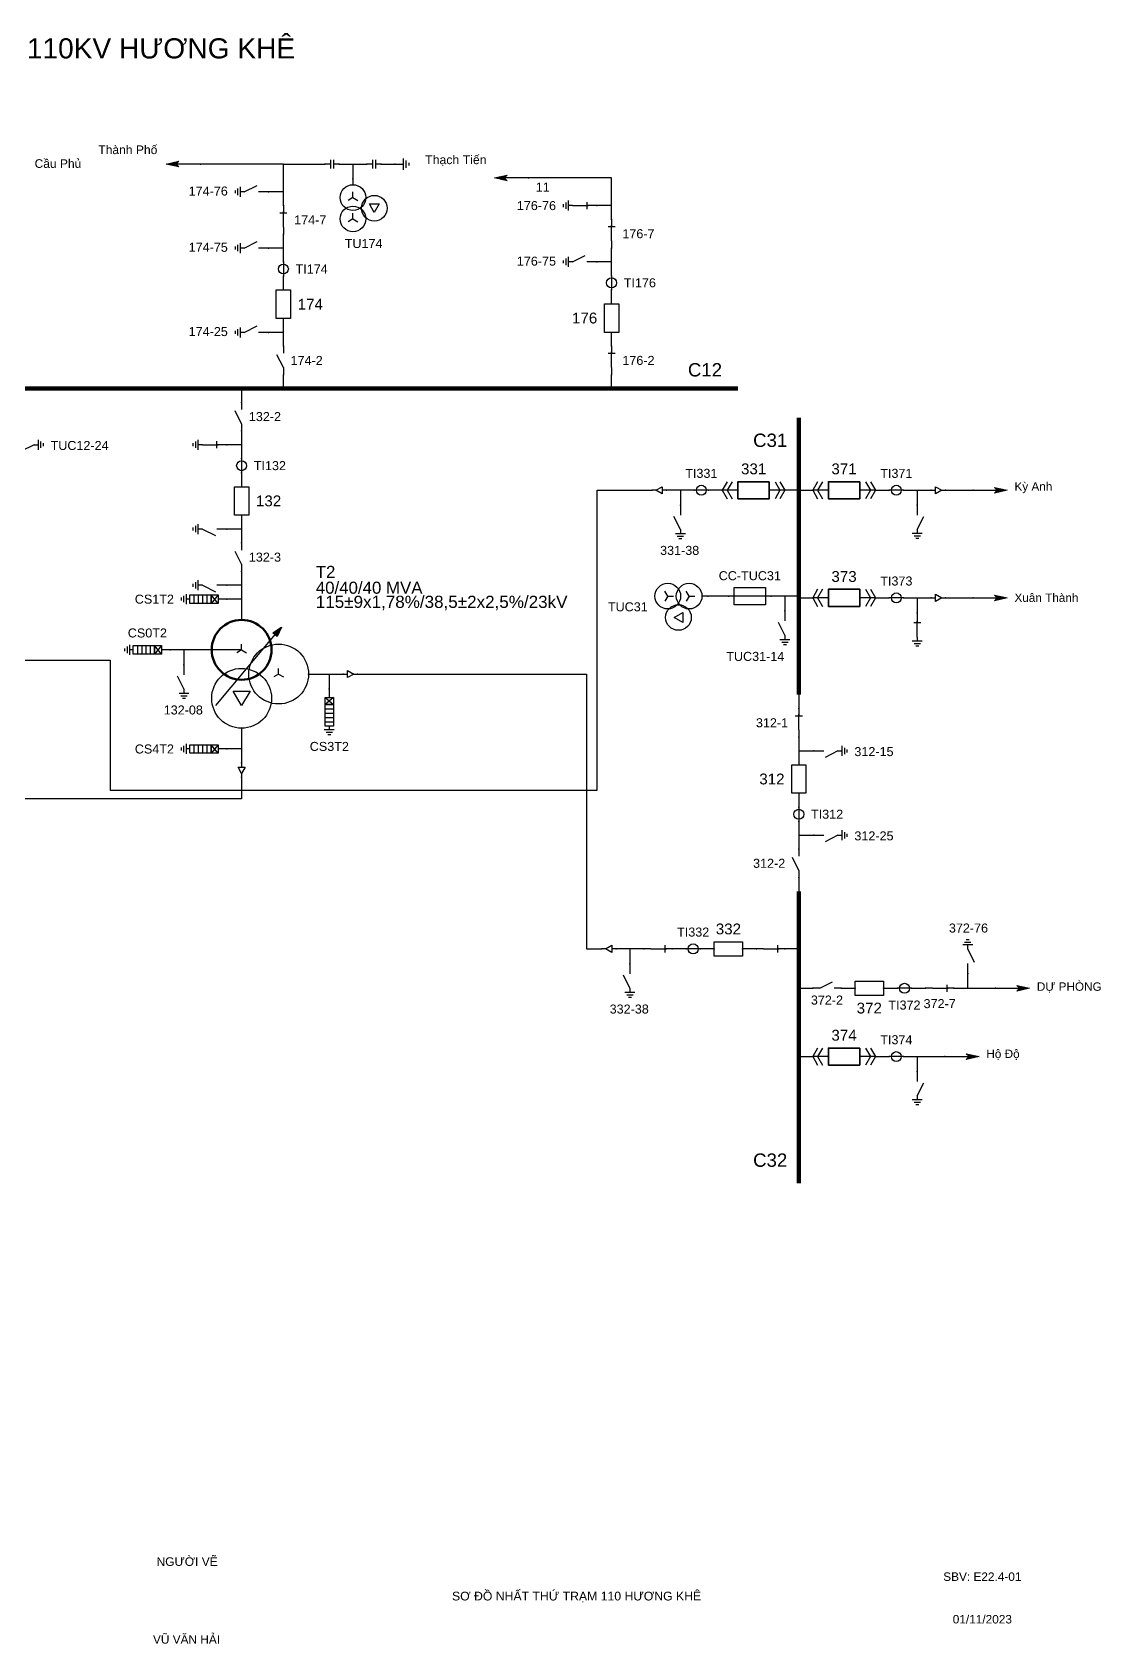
# Model space of a CAD drawing. Header units: millimetres. Extents: x -382 to 411, y 7 to 290.
# Drawn here: x 223.3 to 410.8, y 7.3 to 289.9 of the extents above; entities that cross this region are included whole.
import ezdxf

# ---------------------------------------------------------------- set-up
doc = ezdxf.new("R2010")
doc.units = ezdxf.units.MM
for name, color, linetype, lineweight in [('BUSBAR_110KV', 1, 'Continuous', 50), ('BUSBAR_35KV', 30, 'Continuous', 50), ('GROUND', 3, 'Continuous', 25), ('HV_110KV', 1, 'Continuous', 25), ('MV_22KV', 5, 'Continuous', 25), ('MV_35KV', 30, 'Continuous', 25)]:
    doc.layers.add(name, color=color, linetype=linetype, lineweight=lineweight)
doc.layers.add('SYM_PORTS', color=8, linetype='Continuous', plot=False)
doc.layers.add('TEXT', color=7, linetype='Continuous')
doc.styles.add('SLD_TEXT', font='arial.ttf')

# ---------------------------------------------------------------- blocks, each defined once
blk = doc.blocks.new('SYM_DISCONNECTOR_OPEN')
at = {"lineweight": 25}
for points in [[(0, -1.25), (-1.125, 1)], [(0, 2.5), (0, 1.25)], [(0, -1.25), (0, -2.5)]]:
    blk.add_lwpolyline(points, dxfattribs=at)
at = {"layer": 'SYM_PORTS'}
for p in [(0, 2.5), (0, -2.5)]:
    blk.add_point(p, dxfattribs=at)
blk.add_attdef('DEVICE_CODE', (1, -0.5), '', height=2)
blk = doc.blocks.new('SYM_EARTHING_SWITCH_OPEN')
at = {"lineweight": 25}
for points in [[(0, 3), (0, 1.25)], [(0, -1.25), (-1.125, 1)], [(-0.875, -2), (0.875, -2)], [(-0.5625, -2.4375), (0.5625, -2.4375)], [(0, -1.25), (0, -2)], [(-0.25, -2.875), (0.25, -2.875)]]:
    blk.add_lwpolyline(points, dxfattribs=at)
at = {"layer": 'SYM_PORTS'}
blk.add_point((0, 3), dxfattribs=at)
blk.add_attdef('DEVICE_CODE', (1.875, 0), '', height=2)
blk = doc.blocks.new('SYM_CIRCUIT_BREAKER')
at = {"lineweight": 25}
blk.add_lwpolyline([(-1.25, 2.5), (1.25, 2.5), (1.25, -2.5), (-1.25, -2.5)], close=True, dxfattribs=at)
at = {"layer": 'SYM_PORTS'}
for p in [(0, 2.5), (0, -2.5)]:
    blk.add_point(p, dxfattribs=at)
blk.add_attdef('DEVICE_CODE', (2.25, -0.5), '', height=2)
at = {"flags": 1}
blk.add_attdef('RATING', (2.25, -3.5), '', height=2, dxfattribs=at)
blk = doc.blocks.new('SYM_CURRENT_TRANSFORMER')
at = {"lineweight": 25}
blk.add_lwpolyline([(0, 1.25), (0, -1.25)], dxfattribs=at)
blk.add_circle((0, 0), 0.875, dxfattribs=at)
at = {"layer": 'SYM_PORTS'}
for p in [(0, 1.25), (0, -1.25)]:
    blk.add_point(p, dxfattribs=at)
blk.add_attdef('DEVICE_CODE', (1.875, -1.75), '', height=2)
at = {"flags": 1}
blk.add_attdef('RATIO', (1.875, -4.75), '', height=2, dxfattribs=at)
blk = doc.blocks.new('SYM_DISCONNECTOR_CLOSED')
at = {"lineweight": 25}
for points in [[(-0.625, 1.25), (0.625, 1.25)], [(0, 2.5), (0, 1.25)], [(0, -1.25), (0, 1.5)], [(0, -1.25), (0, -2.5)]]:
    blk.add_lwpolyline(points, dxfattribs=at)
at = {"layer": 'SYM_PORTS'}
for p in [(0, 2.5), (0, -2.5)]:
    blk.add_point(p, dxfattribs=at)
blk.add_attdef('DEVICE_CODE', (1.625, -0.5), '', height=2)
blk = doc.blocks.new('SYM_COUPLING_CAPACITOR')
at = {"lineweight": 25}
for points in [[(-0.75, 0.25), (0.75, 0.25)], [(0, 1.25), (0, 0.25)], [(-0.75, -0.25), (0.75, -0.25)], [(0, -0.25), (0, -1.25)]]:
    blk.add_lwpolyline(points, dxfattribs=at)
at = {"layer": 'SYM_PORTS'}
for p in [(0, 1.25), (0, -1.25)]:
    blk.add_point(p, dxfattribs=at)
blk.add_attdef('DEVICE_CODE', (1.75, -1.75), '', height=2)
blk = doc.blocks.new('SYM_VOLTAGE_TRANSFORMER')
at = {"lineweight": 25}
for points in [[(0, 4.625), (0, 3.625)], [(0, 1.375), (-0.8625, 0.875)], [(0, 1.375), (0, 2.375)], [(0, 1.375), (0.8625, 0.875)], [(0, -2.375), (-0.8625, -2.875)], [(0, -2.375), (0, -1.375)], [(0, -2.375), (0.8625, -2.875)]]:
    blk.add_lwpolyline(points, dxfattribs=at)
blk.add_lwpolyline([(2.875, 0.25), (4.625, 0.25), (3.75, -1.25)], close=True, dxfattribs=at)
for centre in [(0, 1.375), (3.75, -0.5), (0, -2.375)]:
    blk.add_circle(centre, 2.25, dxfattribs=at)
at = {"layer": 'SYM_PORTS'}
blk.add_point((0, 4.625), dxfattribs=at)
blk.add_attdef('DEVICE_CODE', (7, 1.625), '', height=2)
at = {"flags": 1}
blk.add_attdef('RATIO', (7, -1.375), '', height=2, dxfattribs=at)
blk = doc.blocks.new('SYM_GROUND_SYMBOL')
at = {"lineweight": 25}
for points in [[(0, 1.25), (0, -0.25)], [(-1, -0.25), (1, -0.25)], [(-0.625, -0.75), (0.625, -0.75)], [(-0.25, -1.25), (0.25, -1.25)]]:
    blk.add_lwpolyline(points, dxfattribs=at)
at = {"layer": 'SYM_PORTS'}
blk.add_point((0, 1.25), dxfattribs=at)
blk = doc.blocks.new('SYM_LINE_FEEDER_ARROW')
blk.add_hatch(color=7).paths.add_polyline_path([(0, -3), (-0.5, -0.75), (0, -1.25), (0.5, -0.75)])
at = {"lineweight": 25}
blk.add_lwpolyline([(0, 3), (0, -1.25)], dxfattribs=at)
blk.add_lwpolyline([(0, -3), (-0.5, -0.75), (0, -1.25), (0.5, -0.75)], close=True, dxfattribs=at)
at = {"layer": 'SYM_PORTS'}
blk.add_point((0, 3), dxfattribs=at)
blk.add_attdef('LINE_NAME', (1.5, 0), '', height=2)
blk = doc.blocks.new('SYM_EARTHING_SWITCH_CLOSED')
at = {"lineweight": 25}
for points in [[(0, 3), (0, 1.25)], [(-0.625, 1.25), (0.625, 1.25)], [(0, -1.25), (0, 1.5)], [(-0.875, -2), (0.875, -2)], [(-0.5625, -2.4375), (0.5625, -2.4375)], [(0, -1.25), (0, -2)], [(-0.25, -2.875), (0.25, -2.875)]]:
    blk.add_lwpolyline(points, dxfattribs=at)
at = {"layer": 'SYM_PORTS'}
blk.add_point((0, 3), dxfattribs=at)
blk.add_attdef('DEVICE_CODE', (1.875, 0), '', height=2)
blk = doc.blocks.new('SYM_SURGE_ARRESTER')
at = {"lineweight": 25}
for points in [[(0, 4), (0, 2.5)], [(-0.75, 2.5), (0.75, 1.25)], [(0.75, 2.5), (-0.75, 1.25)], [(-0.75, 0.5), (0.75, 0.5)], [(-0.75, -0.25), (0.75, -0.25)], [(-0.75, -1), (0.75, -1)], [(-0.75, -1.75), (0.75, -1.75)], [(0, -2.5), (0, -3.125)], [(-0.875, -3.125), (0.875, -3.125)], [(-0.5625, -3.5625), (0.5625, -3.5625)], [(-0.25, -4), (0.25, -4)]]:
    blk.add_lwpolyline(points, dxfattribs=at)
for points in [[(-0.75, 2.5), (0.75, 2.5), (0.75, 1.25), (-0.75, 1.25)], [(-0.75, 1.25), (0.75, 1.25), (0.75, -2.5), (-0.75, -2.5)]]:
    blk.add_lwpolyline(points, close=True, dxfattribs=at)
at = {"layer": 'SYM_PORTS'}
blk.add_point((0, 4), dxfattribs=at)
blk.add_attdef('DEVICE_CODE', (1.875, 1), '', height=2)
blk = doc.blocks.new('SYM_TRANSFORMER_3W')
blk.add_hatch(color=7).paths.add_polyline_path([(3.75, 8.25), (3.0125, 6.575), (2.2375, 7.225)])
at = {"lineweight": 25}
for points in [[(-7.75, -5.5), (3.0125, 7.35)], [(-3.25, 4.25), (-8.5, 4.25)], [(-3.25, 4.25), (-4.1125, 3.75)], [(-3.25, 4.25), (-3.25, 5.25)], [(-3.25, 4.25), (-2.3875, 3.75)], [(3.25, 0), (2.3875, -0.5)], [(3.25, 0), (3.25, 1)], [(3.25, 0), (4.1125, -0.5)]]:
    blk.add_lwpolyline(points, dxfattribs=at)
for points in [[(3.75, 8.25), (3.0125, 6.575), (2.2375, 7.225)], [(-4.75, -3), (-1.75, -3), (-3.25, -5.5)]]:
    blk.add_lwpolyline(points, close=True, dxfattribs=at)
at = {"lineweight": 50}
blk.add_circle((-3.25, 4.25), 5.25, dxfattribs=at)
at = {"lineweight": 25}
for centre in [(3.25, 0), (-3.25, -4.25)]:
    blk.add_circle(centre, 5.25, dxfattribs=at)
at = {"layer": 'SYM_PORTS'}
for p in [(-3.25, 9.5), (-8.5, 4.25), (8.5, 0), (-3.25, -9.5)]:
    blk.add_point(p, dxfattribs=at)
blk.add_attdef('DEVICE_CODE', (9.5, 6.5), '', height=2)
at = {"flags": 1}
for tag, p in [('POWER', (9.5, 3.5)), ('VOLTAGE_RATIO', (9.5, 0.5))]:
    blk.add_attdef(tag, p, '', height=2, dxfattribs=at)
blk = doc.blocks.new('SYM_CABLE_TERMINATION')
at = {"lineweight": 25}
blk.add_lwpolyline([(-0.625, 0.5), (0.625, 0.5), (0, -0.625)], close=True, dxfattribs=at)
for points in [[(0, 1.25), (0, 0.5)], [(0, -0.625), (0, -1.25)]]:
    blk.add_lwpolyline(points, dxfattribs=at)
at = {"layer": 'SYM_PORTS'}
for p in [(0, 1.25), (0, -1.25)]:
    blk.add_point(p, dxfattribs=at)
blk = doc.blocks.new('SYM_DRAWOUT_BREAKER')
at = {"lineweight": 25}
for points in [[(-1.5, 4.625), (0, 5.5), (1.5, 4.625)], [(-1.5, 3.75), (0, 4.625), (1.5, 3.75)], [(0, 5.5), (0, 2.75)], [(0, -2.75), (0, -5.5)], [(-1.5, -3.75), (0, -4.625), (1.5, -3.75)], [(-1.5, -4.625), (0, -5.5), (1.5, -4.625)]]:
    blk.add_lwpolyline(points, dxfattribs=at)
at = {"lineweight": 35}
blk.add_lwpolyline([(-1.5, 2.75), (1.5, 2.75), (1.5, -2.75), (-1.5, -2.75)], close=True, dxfattribs=at)
at = {"layer": 'SYM_PORTS'}
for p in [(0, 5.5), (0, -5.5)]:
    blk.add_point(p, dxfattribs=at)
blk.add_attdef('DEVICE_CODE', (2.5, 2.5), '', height=2)
at = {"flags": 1}
blk.add_attdef('RATING', (2.5, -0.5), '', height=2, dxfattribs=at)
blk = doc.blocks.new('SYM_FUSE_DISCONNECTOR')
at = {"lineweight": 25}
blk.add_lwpolyline([(0, 3.75), (0, -3.75)], dxfattribs=at)
blk.add_lwpolyline([(-1.5, 2.75), (1.5, 2.75), (1.5, -2.75), (-1.5, -2.75)], close=True, dxfattribs=at)
at = {"layer": 'SYM_PORTS'}
for p in [(0, 3.75), (0, -3.75)]:
    blk.add_point(p, dxfattribs=at)
blk.add_attdef('DEVICE_CODE', (2.5, 0.75), '', height=2)
at = {"flags": 1}
blk.add_attdef('RATING', (2.5, -2.25), '', height=2, dxfattribs=at)

msp = doc.modelspace()

# ---------------------------------------------------------------- linework, layer by layer
at = {"layer": 'BUSBAR_110KV', "const_width": 0.779}
msp.add_lwpolyline([(188.52, 227.42), (347.19, 227.42)], dxfattribs=at)
at = {"layer": 'BUSBAR_35KV', "const_width": 0.779}
for points in [[(357.86, 222.34), (357.86, 173.73)], [(357.86, 139.22), (357.86, 88.05)]]:
    msp.add_lwpolyline(points, dxfattribs=at)
at = {"layer": 'GROUND'}
msp.add_lwpolyline([(284.55, 266.78), (286.98, 266.78)], dxfattribs=at)
at = {"layer": 'HV_110KV'}
for points in [[(267.41, 266.78), (252.84, 266.78)], [(267.41, 261.92), (267.41, 266.78)], [(267.41, 266.78), (274.69, 266.78)], [(277.19, 266.78), (279.62, 266.78)], [(279.62, 266.78), (279.62, 264.17)], [(279.62, 266.78), (282.05, 266.78)], [(325, 259.5), (325, 264.35), (310.43, 264.35)], [(267.41, 261.92), (264.8, 261.92)], [(267.41, 259.5), (267.41, 261.92)], [(325, 259.5), (322.39, 259.5)], [(325, 257.07), (325, 259.5)], [(267.41, 252.07), (267.41, 254.5)], [(267.41, 252.07), (264.8, 252.07)], [(267.41, 249.64), (267.41, 252.07)], [(325, 249.64), (325, 252.07)], [(325, 249.64), (322.39, 249.64)], [(325, 247.21), (325, 249.64)], [(267.41, 244.71), (267.41, 247.14)], [(325, 242.28), (325, 244.71)], [(267.41, 237.28), (267.41, 239.71)], [(267.41, 237.28), (264.8, 237.28)], [(267.41, 234.85), (267.41, 237.28)], [(325, 234.85), (325, 237.28)], [(267.41, 227.42), (267.41, 229.85)], [(325, 227.42), (325, 229.85)], [(260.08, 227.42), (260.08, 225)], [(260.08, 220), (260.08, 217.57)], [(260.08, 217.57), (257.47, 217.57)], [(260.08, 217.57), (260.08, 215.14)], [(260.08, 212.64), (260.08, 210.21)], [(260.08, 205.21), (260.08, 202.78)], [(260.08, 202.78), (257.47, 202.78)], [(260.08, 202.78), (260.08, 200.35)], [(260.08, 195.35), (260.08, 192.92)], [(260.08, 192.92), (257.47, 192.92)], [(260.08, 192.92), (260.08, 190.5)], [(260.08, 190.5), (257.47, 190.5)], [(260.08, 190.5), (260.08, 186.85)], [(249.97, 181.6), (247.55, 181.6)], [(254.83, 181.6), (249.97, 181.6)], [(249.97, 181.6), (249.97, 178.99)]]:
    msp.add_lwpolyline(points, dxfattribs=at)
at = {"layer": 'MV_22KV'}
for points in [[(260.08, 167.85), (260.08, 164.21)], [(260.08, 164.21), (257.47, 164.21)], [(260.08, 164.21), (260.08, 161.78)], [(260.08, 159.28), (260.08, 156.58), (260.08, 155.46), (174, 155.46), (174, 157.84), (171.19, 157.84), (171.19, 155.14)]]:
    msp.add_lwpolyline(points, dxfattribs=at)
at = {"layer": 'MV_35KV'}
for points in [[(106.17, 179.78), (108.87, 179.78), (237, 179.78), (237, 156.96), (322.5, 156.96), (322.5, 209.59), (329.45, 209.59), (332.15, 209.59)], [(337.07, 209.59), (334.65, 209.59)], [(339.5, 209.59), (337.07, 209.59)], [(337.07, 209.59), (337.07, 206.98)], [(344.43, 209.59), (342, 209.59)], [(357.86, 209.59), (355.43, 209.59)], [(357.86, 209.59), (360.29, 209.59)], [(371.29, 209.59), (373.72, 209.59)], [(376.22, 209.59), (378.65, 209.59)], [(378.65, 209.59), (378.65, 206.98)], [(378.65, 209.59), (381.08, 209.59)], [(383.58, 209.59), (388.43, 209.59)], [(345.5, 191.02), (341.86, 191.02)], [(355.43, 191.02), (353, 191.02)], [(357.86, 191.02), (355.43, 191.02)], [(355.43, 191.02), (355.43, 188.41)], [(357.86, 190.71), (360.29, 190.71)], [(371.29, 190.71), (373.72, 190.71)], [(376.22, 190.71), (378.65, 190.71)], [(378.65, 190.71), (378.65, 188.1)], [(378.65, 190.71), (381.08, 190.71)], [(383.58, 190.71), (388.43, 190.71)], [(271.83, 177.35), (275.47, 177.35)], [(275.47, 177.35), (275.47, 174.74)], [(275.47, 177.35), (277.9, 177.35)], [(280.4, 177.35), (283.1, 177.35), (320.59, 177.35), (320.59, 129.15), (323.29, 129.15)], [(357.86, 173.73), (357.86, 171.3)], [(357.86, 166.3), (357.86, 163.87)], [(357.86, 163.87), (360.47, 163.87)], [(357.86, 163.87), (357.86, 161.44)], [(357.86, 156.44), (357.86, 154.01)], [(357.86, 151.51), (357.86, 149.08)], [(357.86, 149.08), (360.47, 149.08)], [(357.86, 149.08), (357.86, 146.65)], [(357.86, 141.65), (357.86, 139.22)], [(328.22, 129.15), (325.79, 129.15)], [(330.65, 129.15), (328.22, 129.15)], [(328.22, 129.15), (328.22, 126.54)], [(338.07, 129.15), (335.65, 129.15)], [(343, 129.15), (340.57, 129.15)], [(350.43, 129.15), (348, 129.15)], [(357.86, 129.15), (355.43, 129.15)], [(387.5, 122.24), (387.5, 124.85)], [(357.86, 122.24), (360.29, 122.24)], [(365.29, 122.24), (367.72, 122.24)], [(372.72, 122.24), (375.15, 122.24)], [(377.65, 122.24), (380.08, 122.24)], [(385.08, 122.24), (387.5, 122.24)], [(387.5, 122.24), (392.36, 122.24)], [(357.86, 110.26), (360.29, 110.26)], [(371.29, 110.26), (373.72, 110.26)], [(376.22, 110.26), (378.65, 110.26)], [(378.65, 110.26), (378.65, 107.65)], [(378.65, 110.26), (383.5, 110.26)]]:
    msp.add_lwpolyline(points, dxfattribs=at)

# ---------------------------------------------------------------- block references
at = {"layer": 'GROUND'}
for name, p, rotation in [('SYM_COUPLING_CAPACITOR', (283.3, 266.78), 270), ('SYM_GROUND_SYMBOL', (288.23, 266.78), 90)]:
    msp.add_blockref(name, p, dxfattribs=dict(at, rotation=rotation))
at = {"layer": 'HV_110KV', "rotation": 270}
for name, p in [('SYM_LINE_FEEDER_ARROW', (249.84, 266.78)), ('SYM_COUPLING_CAPACITOR', (275.94, 266.78)), ('SYM_LINE_FEEDER_ARROW', (307.43, 264.35))]:
    msp.add_blockref(name, p, dxfattribs=at)
at = {"layer": 'HV_110KV'}
ref = msp.add_blockref('SYM_EARTHING_SWITCH_OPEN', (261.8, 261.92), dxfattribs=dict(at, rotation=270))
ref.add_attrib('DEVICE_CODE', '174-76', (250.79, 261.27), dxfattribs={"layer": 'TEXT', "height": 1.58, "style": 'SLD_TEXT'})
ref = msp.add_blockref('SYM_VOLTAGE_TRANSFORMER', (279.62, 259.55), dxfattribs=at)
ref.add_attrib('DEVICE_CODE', 'TU174', (278.18, 252.07), dxfattribs={"layer": 'TEXT', "height": 1.58, "style": 'SLD_TEXT'})
ref = msp.add_blockref('SYM_EARTHING_SWITCH_CLOSED', (319.39, 259.5), dxfattribs=dict(at, rotation=270))
ref.add_attrib('DEVICE_CODE', '176-76', (308.38, 258.72), dxfattribs={"layer": 'TEXT', "height": 1.58, "style": 'SLD_TEXT'})
ref = msp.add_blockref('SYM_DISCONNECTOR_CLOSED', (267.41, 257), dxfattribs=at)
ref.add_attrib('DEVICE_CODE', '174-7', (269.3, 256.2), dxfattribs={"layer": 'TEXT', "height": 1.58, "style": 'SLD_TEXT'})
ref = msp.add_blockref('SYM_DISCONNECTOR_CLOSED', (325, 254.57), dxfattribs=at)
ref.add_attrib('DEVICE_CODE', '176-7', (326.89, 253.79), dxfattribs={"layer": 'TEXT', "height": 1.58, "style": 'SLD_TEXT'})
ref = msp.add_blockref('SYM_EARTHING_SWITCH_OPEN', (261.8, 252.07), dxfattribs=dict(at, rotation=270))
ref.add_attrib('DEVICE_CODE', '174-75', (250.79, 251.41), dxfattribs={"layer": 'TEXT', "height": 1.58, "style": 'SLD_TEXT'})
ref = msp.add_blockref('SYM_CURRENT_TRANSFORMER', (267.41, 248.39), dxfattribs=at)
ref.add_attrib('DEVICE_CODE', 'TI174', (269.55, 247.6), dxfattribs={"layer": 'TEXT', "height": 1.58, "style": 'SLD_TEXT'})
ref = msp.add_blockref('SYM_EARTHING_SWITCH_OPEN', (319.39, 249.64), dxfattribs=dict(at, rotation=270))
ref.add_attrib('DEVICE_CODE', '176-75', (308.38, 248.98), dxfattribs={"layer": 'TEXT', "height": 1.58, "style": 'SLD_TEXT'})
ref = msp.add_blockref('SYM_CURRENT_TRANSFORMER', (325, 245.96), dxfattribs=at)
ref.add_attrib('DEVICE_CODE', 'TI176', (327.14, 245.18), dxfattribs={"layer": 'TEXT', "height": 1.58, "style": 'SLD_TEXT'})
ref = msp.add_blockref('SYM_CIRCUIT_BREAKER', (267.41, 242.21), dxfattribs=at)
ref.add_attrib('DEVICE_CODE', '174', (269.92, 241.26), dxfattribs={"layer": 'TEXT', "height": 1.9, "style": 'SLD_TEXT'})
ref = msp.add_blockref('SYM_CIRCUIT_BREAKER', (325, 239.78), dxfattribs=at)
ref.add_attrib('DEVICE_CODE', '176', (318.06, 238.84), dxfattribs={"layer": 'TEXT', "height": 1.901, "style": 'SLD_TEXT'})
ref = msp.add_blockref('SYM_EARTHING_SWITCH_OPEN', (261.8, 237.28), dxfattribs=dict(at, rotation=270))
ref.add_attrib('DEVICE_CODE', '174-25', (250.79, 236.63), dxfattribs={"layer": 'TEXT', "height": 1.58, "style": 'SLD_TEXT'})
ref = msp.add_blockref('SYM_DISCONNECTOR_OPEN', (267.41, 232.35), dxfattribs=at)
ref.add_attrib('DEVICE_CODE', '174-2', (268.67, 231.56), dxfattribs={"layer": 'TEXT', "height": 1.58, "style": 'SLD_TEXT'})
ref = msp.add_blockref('SYM_DISCONNECTOR_CLOSED', (325, 232.35), dxfattribs=at)
ref.add_attrib('DEVICE_CODE', '176-2', (326.89, 231.57), dxfattribs={"layer": 'TEXT', "height": 1.58, "style": 'SLD_TEXT'})
ref = msp.add_blockref('SYM_DISCONNECTOR_OPEN', (260.08, 222.5), dxfattribs=at)
ref.add_attrib('DEVICE_CODE', '132-2', (261.35, 221.72), dxfattribs={"layer": 'TEXT', "height": 1.58, "style": 'SLD_TEXT'})
ref = msp.add_blockref('SYM_EARTHING_SWITCH_CLOSED', (254.47, 217.57), dxfattribs=dict(at, xscale=-1, rotation=270))
ref.add_attrib('DEVICE_CODE', '132-25', (243.46, 216.79), dxfattribs={"layer": 'TEXT', "extrusion": (0, 0, -1), "height": 1.58, "style": 'SLD_TEXT'})
ref = msp.add_blockref('SYM_EARTHING_SWITCH_OPEN', (222.42, 217.57), dxfattribs=dict(at, rotation=90))
ref.add_attrib('DEVICE_CODE', 'TUC12-24', (226.56, 216.65), dxfattribs={"layer": 'TEXT', "height": 1.58, "style": 'SLD_TEXT'})
ref = msp.add_blockref('SYM_CURRENT_TRANSFORMER', (260.08, 213.89), dxfattribs=at)
ref.add_attrib('DEVICE_CODE', 'TI132', (262.22, 213.11), dxfattribs={"layer": 'TEXT', "height": 1.58, "style": 'SLD_TEXT'})
ref = msp.add_blockref('SYM_CIRCUIT_BREAKER', (260.08, 207.71), dxfattribs=at)
ref.add_attrib('DEVICE_CODE', '132', (262.6, 206.77), dxfattribs={"layer": 'TEXT', "height": 1.901, "style": 'SLD_TEXT'})
ref = msp.add_blockref('SYM_EARTHING_SWITCH_OPEN', (254.47, 202.78), dxfattribs=dict(at, xscale=-1, rotation=270))
ref.add_attrib('DEVICE_CODE', '132-35', (243.46, 201.88), dxfattribs={"layer": 'TEXT', "extrusion": (0, 0, -1), "height": 1.58, "style": 'SLD_TEXT'})
ref = msp.add_blockref('SYM_DISCONNECTOR_OPEN', (260.08, 197.85), dxfattribs=at)
ref.add_attrib('DEVICE_CODE', '132-3', (261.35, 197.07), dxfattribs={"layer": 'TEXT', "height": 1.58, "style": 'SLD_TEXT'})
ref = msp.add_blockref('SYM_TRANSFORMER_3W', (263.33, 177.35), dxfattribs=at)
ref.add_attrib('DEVICE_CODE', 'T2', (273.1, 194.22), dxfattribs={"layer": 'TEXT', "height": 2.107, "style": 'SLD_TEXT'})
ref = msp.add_blockref('SYM_EARTHING_SWITCH_OPEN', (254.47, 192.92), dxfattribs=dict(at, xscale=-1, rotation=270))
ref.add_attrib('DEVICE_CODE', '132-38', (243.46, 192.02), dxfattribs={"layer": 'TEXT', "extrusion": (0, 0, -1), "height": 1.58, "style": 'SLD_TEXT'})
ref = msp.add_blockref('SYM_SURGE_ARRESTER', (253.47, 190.5), dxfattribs=dict(at, rotation=270))
ref.add_attrib('DEVICE_CODE', 'CS1T2', (241.34, 189.7), dxfattribs={"layer": 'TEXT', "height": 1.58, "style": 'SLD_TEXT'})
ref = msp.add_blockref('SYM_SURGE_ARRESTER', (243.55, 181.6), dxfattribs=dict(at, rotation=270))
ref.add_attrib('DEVICE_CODE', 'CS0T2', (240.11, 183.77), dxfattribs={"layer": 'TEXT', "height": 1.58, "style": 'SLD_TEXT'})
ref = msp.add_blockref('SYM_EARTHING_SWITCH_OPEN', (249.97, 175.99), dxfattribs=at)
ref.add_attrib('DEVICE_CODE', '132-08', (246.41, 170.26), dxfattribs={"layer": 'TEXT', "height": 1.58, "style": 'SLD_TEXT'})
at = {"layer": 'MV_22KV'}
ref = msp.add_blockref('SYM_SURGE_ARRESTER', (253.47, 164.21), dxfattribs=dict(at, rotation=270))
ref.add_attrib('DEVICE_CODE', 'CS4T2', (241.34, 163.42), dxfattribs={"layer": 'TEXT', "height": 1.58, "style": 'SLD_TEXT'})
msp.add_blockref('SYM_CABLE_TERMINATION', (260.08, 160.53), dxfattribs=at)
at = {"layer": 'MV_35KV'}
ref = msp.add_blockref('SYM_CURRENT_TRANSFORMER', (340.75, 209.59), dxfattribs=dict(at, rotation=270))
ref.add_attrib('DEVICE_CODE', 'TI331', (337.93, 211.76), dxfattribs={"layer": 'TEXT', "height": 1.58, "style": 'SLD_TEXT'})
ref = msp.add_blockref('SYM_DRAWOUT_BREAKER', (349.93, 209.59), dxfattribs=dict(at, rotation=270))
ref.add_attrib('DEVICE_CODE', '331', (347.72, 212.39), dxfattribs={"layer": 'TEXT', "height": 1.901, "style": 'SLD_TEXT'})
ref = msp.add_blockref('SYM_DRAWOUT_BREAKER', (365.79, 209.59), dxfattribs=dict(at, rotation=270))
ref.add_attrib('DEVICE_CODE', '371', (363.58, 212.39), dxfattribs={"layer": 'TEXT', "height": 1.901, "style": 'SLD_TEXT'})
ref = msp.add_blockref('SYM_CURRENT_TRANSFORMER', (374.97, 209.59), dxfattribs=dict(at, rotation=270))
ref.add_attrib('DEVICE_CODE', 'TI371', (372.15, 211.76), dxfattribs={"layer": 'TEXT', "height": 1.58, "style": 'SLD_TEXT'})
for name, p, rotation in [('SYM_CABLE_TERMINATION', (333.4, 209.59), 270), ('SYM_CABLE_TERMINATION', (382.33, 209.59), 90), ('SYM_LINE_FEEDER_ARROW', (391.43, 209.59), 90), ('SYM_CABLE_TERMINATION', (382.33, 190.71), 90), ('SYM_LINE_FEEDER_ARROW', (391.43, 190.71), 90), ('SYM_CABLE_TERMINATION', (279.15, 177.35), 90), ('SYM_CABLE_TERMINATION', (324.54, 129.15), 270), ('SYM_LINE_FEEDER_ARROW', (395.36, 122.24), 90), ('SYM_LINE_FEEDER_ARROW', (386.5, 110.26), 90)]:
    msp.add_blockref(name, p, dxfattribs=dict(at, rotation=rotation))
at = {"layer": 'MV_35KV', "xscale": -1}
for name, p in [('SYM_EARTHING_SWITCH_OPEN', (378.65, 203.98)), ('SYM_EARTHING_SWITCH_CLOSED', (378.65, 185.1)), ('SYM_EARTHING_SWITCH_OPEN', (378.65, 104.65))]:
    msp.add_blockref(name, p, dxfattribs=at)
at = {"layer": 'MV_35KV'}
ref = msp.add_blockref('SYM_EARTHING_SWITCH_OPEN', (337.07, 203.98), dxfattribs=at)
ref.add_attrib('DEVICE_CODE', '331-38', (333.51, 198.25), dxfattribs={"layer": 'TEXT', "height": 1.58, "style": 'SLD_TEXT'})
ref = msp.add_blockref('SYM_FUSE_DISCONNECTOR', (349.25, 191.02), dxfattribs=dict(at, rotation=270))
ref.add_attrib('DEVICE_CODE', 'CC-TUC31', (343.8, 193.81), dxfattribs={"layer": 'TEXT', "height": 1.58, "style": 'SLD_TEXT'})
ref = msp.add_blockref('SYM_DRAWOUT_BREAKER', (365.79, 190.71), dxfattribs=dict(at, rotation=270))
ref.add_attrib('DEVICE_CODE', '373', (363.58, 193.51), dxfattribs={"layer": 'TEXT', "height": 1.901, "style": 'SLD_TEXT'})
ref = msp.add_blockref('SYM_VOLTAGE_TRANSFORMER', (337.24, 191.02), dxfattribs=dict(at, rotation=270))
ref.add_attrib('DEVICE_CODE', 'TUC31', (324.36, 188.35), dxfattribs={"layer": 'TEXT', "height": 1.58, "style": 'SLD_TEXT'})
ref = msp.add_blockref('SYM_CURRENT_TRANSFORMER', (374.97, 190.71), dxfattribs=dict(at, rotation=270))
ref.add_attrib('DEVICE_CODE', 'TI373', (372.15, 192.88), dxfattribs={"layer": 'TEXT', "height": 1.58, "style": 'SLD_TEXT'})
ref = msp.add_blockref('SYM_EARTHING_SWITCH_OPEN', (355.43, 185.41), dxfattribs=at)
ref.add_attrib('DEVICE_CODE', 'TUC31-14', (345.13, 179.66), dxfattribs={"layer": 'TEXT', "height": 1.58, "style": 'SLD_TEXT'})
ref = msp.add_blockref('SYM_SURGE_ARRESTER', (275.47, 170.74), dxfattribs=at)
ref.add_attrib('DEVICE_CODE', 'CS3T2', (272.04, 163.87), dxfattribs={"layer": 'TEXT', "height": 1.58, "style": 'SLD_TEXT'})
ref = msp.add_blockref('SYM_DISCONNECTOR_CLOSED', (357.86, 168.8), dxfattribs=at)
ref.add_attrib('DEVICE_CODE', '312-1', (350.33, 168.02), dxfattribs={"layer": 'TEXT', "height": 1.58, "style": 'SLD_TEXT'})
ref = msp.add_blockref('SYM_EARTHING_SWITCH_OPEN', (363.47, 163.87), dxfattribs=dict(at, rotation=90))
ref.add_attrib('DEVICE_CODE', '312-15', (367.61, 162.96), dxfattribs={"layer": 'TEXT', "height": 1.58, "style": 'SLD_TEXT'})
ref = msp.add_blockref('SYM_CIRCUIT_BREAKER', (357.86, 158.94), dxfattribs=at)
ref.add_attrib('DEVICE_CODE', '312', (350.92, 158), dxfattribs={"layer": 'TEXT', "height": 1.901, "style": 'SLD_TEXT'})
ref = msp.add_blockref('SYM_CURRENT_TRANSFORMER', (357.86, 152.76), dxfattribs=at)
ref.add_attrib('DEVICE_CODE', 'TI312', (360, 151.98), dxfattribs={"layer": 'TEXT', "height": 1.58, "style": 'SLD_TEXT'})
ref = msp.add_blockref('SYM_EARTHING_SWITCH_OPEN', (363.47, 149.08), dxfattribs=dict(at, rotation=90))
ref.add_attrib('DEVICE_CODE', '312-25', (367.61, 148.18), dxfattribs={"layer": 'TEXT', "height": 1.58, "style": 'SLD_TEXT'})
ref = msp.add_blockref('SYM_DISCONNECTOR_OPEN', (357.86, 144.15), dxfattribs=at)
ref.add_attrib('DEVICE_CODE', '312-2', (349.83, 143.37), dxfattribs={"layer": 'TEXT', "height": 1.58, "style": 'SLD_TEXT'})
ref = msp.add_blockref('SYM_CURRENT_TRANSFORMER', (339.32, 129.15), dxfattribs=dict(at, rotation=270))
ref.add_attrib('DEVICE_CODE', 'TI332', (336.5, 131.31), dxfattribs={"layer": 'TEXT', "height": 1.58, "style": 'SLD_TEXT'})
ref = msp.add_blockref('SYM_CIRCUIT_BREAKER', (345.5, 129.15), dxfattribs=dict(at, rotation=270))
ref.add_attrib('DEVICE_CODE', '332', (343.29, 131.7), dxfattribs={"layer": 'TEXT', "height": 1.901, "style": 'SLD_TEXT'})
ref = msp.add_blockref('SYM_EARTHING_SWITCH_OPEN', (387.5, 127.85), dxfattribs=dict(at, rotation=180))
ref.add_attrib('DEVICE_CODE', '372-76', (384.19, 132.02), dxfattribs={"layer": 'TEXT', "height": 1.58, "style": 'SLD_TEXT'})
at = {"layer": 'MV_35KV', "xscale": -1, "rotation": 270}
for p in [(352.93, 129.15), (333.15, 129.15)]:
    msp.add_blockref('SYM_DISCONNECTOR_CLOSED', p, dxfattribs=at)
at = {"layer": 'MV_35KV'}
ref = msp.add_blockref('SYM_EARTHING_SWITCH_OPEN', (328.22, 123.54), dxfattribs=at)
ref.add_attrib('DEVICE_CODE', '332-38', (324.66, 117.81), dxfattribs={"layer": 'TEXT', "height": 1.58, "style": 'SLD_TEXT'})
ref = msp.add_blockref('SYM_DISCONNECTOR_OPEN', (362.79, 122.24), dxfattribs=dict(at, rotation=270))
ref.add_attrib('DEVICE_CODE', '372-2', (359.97, 119.39), dxfattribs={"layer": 'TEXT', "height": 1.58, "style": 'SLD_TEXT'})
ref = msp.add_blockref('SYM_CIRCUIT_BREAKER', (370.22, 122.24), dxfattribs=dict(at, rotation=270))
ref.add_attrib('DEVICE_CODE', '372', (368.01, 117.82), dxfattribs={"layer": 'TEXT', "height": 1.901, "style": 'SLD_TEXT'})
ref = msp.add_blockref('SYM_CURRENT_TRANSFORMER', (376.4, 122.24), dxfattribs=dict(at, rotation=270))
ref.add_attrib('DEVICE_CODE', 'TI372', (373.57, 118.51), dxfattribs={"layer": 'TEXT', "height": 1.58, "style": 'SLD_TEXT'})
ref = msp.add_blockref('SYM_DISCONNECTOR_CLOSED', (382.58, 122.24), dxfattribs=dict(at, rotation=270))
ref.add_attrib('DEVICE_CODE', '372-7', (379.75, 118.76), dxfattribs={"layer": 'TEXT', "height": 1.58, "style": 'SLD_TEXT'})
ref = msp.add_blockref('SYM_DRAWOUT_BREAKER', (365.79, 110.26), dxfattribs=dict(at, rotation=270))
ref.add_attrib('DEVICE_CODE', '374', (363.58, 113.06), dxfattribs={"layer": 'TEXT', "height": 1.901, "style": 'SLD_TEXT'})
ref = msp.add_blockref('SYM_CURRENT_TRANSFORMER', (374.97, 110.26), dxfattribs=dict(at, rotation=270))
ref.add_attrib('DEVICE_CODE', 'TI374', (372.15, 112.43), dxfattribs={"layer": 'TEXT', "height": 1.58, "style": 'SLD_TEXT'})

# ---------------------------------------------------------------- texts
at = {"layer": 'TEXT', "attachment_point": 7, "style": 'SLD_TEXT'}
for s, insert, char_height in [('SƠ ĐỒ NHẤT THỨ TRẠM 110KV HƯƠNG KHÊ', (162.43, 284.54), 3.5311), ('Thành Phố', (234.93, 268.52), 1.518), ('Thạch Tiến', (292.29, 266.44), 1.542), ('Cầu Phủ', (223.76, 266.11), 1.507), ('11', (311.69, 261.97), 1.58), ('C12', (338.4, 229.51), 2.336), ('C31', (349.84, 217.15), 2.338), ('Kỳ Anh', (395.7, 209.07), 1.475), ('40/40/40 MVA', (273.1, 191.41), 2.1153), ('115±9x1,78%/38,5±2x2,5%/23kV', (273.1, 188.55), 2.1401), ('Xuân Thành', (395.7, 189.98), 1.475), ('DỰ PHÒNG', (399.63, 121.48), 1.475), ('Hộ Độ', (390.77, 109.69), 1.475), ('C32', (349.84, 90.9), 2.338), ('NGƯỜI VẼ', (245.15, 20.92), 1.507), ('SBV: E22.4-01', (383.2, 18.29), 1.4856), ('SƠ ĐỒ NHẤT THỨ TRẠM 110 HƯƠNG KHÊ', (297, 14.54), 1.5367), ('01/11/2023', (384.87, 10.82), 1.486), ('VŨ VĂN HẢI', (244.53, 7.28), 1.486)]:
    msp.add_mtext(s, dxfattribs=dict(at, insert=insert, char_height=char_height))

doc.saveas('drawing.dxf')
